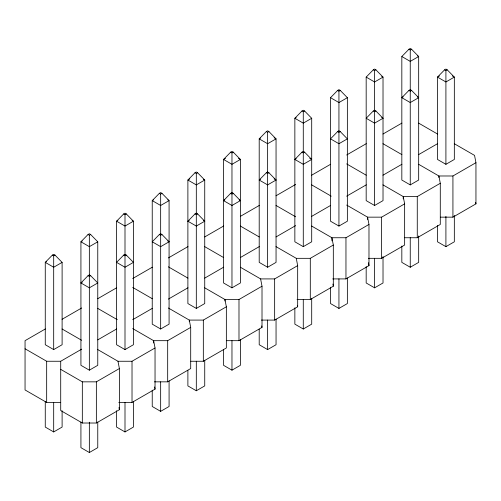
<?xml version="1.0" encoding="UTF-8"?>
<svg xmlns="http://www.w3.org/2000/svg" width="501" height="501" viewBox="0 0 501 501"><rect width="100%" height="100%" fill="white"/><g stroke="black" fill="none" stroke-linecap="round" stroke-linejoin="round"><path stroke-width="0.75" d="M52.398 255.084L45.265 262.38L45.265 344.726L53.688 349.592L62.111 344.726L62.111 262.38L54.978 255.084L53.688 254.339L52.398 255.084L53.688 255.829L54.978 255.084M88.051 234.499L80.924 241.795L80.924 365.31L89.347 370.176L97.764 365.31L97.764 241.795L90.637 234.499L89.347 233.754L88.051 234.499L89.347 235.245L90.637 234.499M123.709 213.914L116.576 221.21L116.576 344.726L124.999 349.592L133.423 344.726L133.423 221.21L126.29 213.914L124.999 213.169L123.709 213.914L124.999 214.66L126.29 213.914M159.368 193.33L152.235 200.619L152.235 324.141L160.658 329L169.081 324.141L169.081 200.619L161.948 193.33L160.658 192.584L159.368 193.33L160.658 194.075L161.948 193.33M80.924 282.965L88.051 275.675L89.347 274.924L90.637 275.675L97.764 282.965L89.347 287.831L80.924 282.965L82.214 282.22M195.021 172.745L187.888 180.034L187.888 303.556L196.311 308.416L204.734 303.556L204.734 180.034L197.607 172.745L196.311 171.993L195.021 172.745L196.311 173.49L197.607 172.745M123.709 255.084L116.576 262.38L124.999 267.246L133.423 262.38L126.29 255.084L124.999 254.339L123.709 255.084L124.999 255.829L126.29 255.084M230.679 152.154L223.546 159.45L223.546 282.965L231.969 287.831L240.392 282.965L240.392 159.45L233.259 152.154L231.969 151.408L230.679 152.154L231.969 152.899L233.259 152.154M159.368 234.499L152.235 241.795L160.658 246.655L169.081 241.795L161.948 234.499L160.658 233.754L159.368 234.499L160.658 235.245L161.948 234.499M266.338 131.569L259.205 138.865L259.205 262.38L267.628 267.246L276.051 262.38L276.051 138.865L268.918 131.569L267.628 130.824L266.338 131.569L267.628 132.314L268.918 131.569M187.888 221.21L195.021 213.914L196.311 213.169L197.607 213.914L204.734 221.21L196.311 226.07L187.888 221.21L189.184 220.459M301.99 110.984L294.857 118.28L294.857 241.795L303.28 246.661L311.703 241.795L311.703 118.28L304.577 110.984L303.28 110.239L301.99 110.984L303.28 111.729L304.577 110.984M223.546 200.619L230.679 193.33L231.969 192.584L233.259 193.33L240.392 200.619L231.969 205.485L223.546 200.619L224.843 199.874M330.516 97.689L337.649 90.399L338.939 89.654L340.229 90.399L347.362 97.689L347.362 221.21L338.939 226.07L330.516 221.21L330.516 97.689L338.939 102.555L347.362 97.689M259.205 180.034L266.338 172.745L267.628 171.993L268.918 172.745L276.051 180.034L267.628 184.9L259.205 180.034L260.501 179.289M366.175 77.104L373.301 69.814L374.598 69.063L375.888 69.814L383.021 77.104L383.021 200.625L374.598 205.485L366.175 200.625L366.175 77.104L374.598 81.97L383.021 77.104L381.724 76.359M294.857 159.45L301.99 152.154L303.28 151.408L304.577 152.154L311.703 159.45L303.28 164.315L294.857 159.45L296.154 158.704M401.827 56.519L408.96 49.223L410.25 48.478L411.546 49.223L418.673 56.519L418.673 180.034L410.25 184.9L401.827 180.034L401.827 56.519L410.25 61.385L418.673 56.519L417.377 55.774M337.649 131.569L330.516 138.865L338.939 143.724L347.362 138.865L340.229 131.569L338.939 130.824L337.649 131.569L338.939 132.314L340.229 131.569M373.301 110.984L366.175 118.28L374.598 123.14L383.021 118.28L375.888 110.984L374.598 110.239L373.301 110.984L374.598 111.729L375.888 110.984M401.827 97.689L408.96 90.399L410.25 89.654L411.546 90.399L418.673 97.689L410.25 102.555L401.827 97.689L403.123 96.944M444.619 69.814L437.486 77.104L437.486 159.45L445.909 164.315L454.332 159.45L454.332 77.104L447.199 69.814L445.909 69.063L444.619 69.814L445.909 70.56L447.199 69.814M337.649 90.399L338.939 91.144L340.229 90.399M373.301 69.814L374.598 70.56L375.888 69.814M408.96 49.223L410.25 49.968L411.546 49.223M46.562 261.635L45.265 262.38L53.688 267.246L62.111 262.38M82.214 241.044L80.924 241.795L89.347 246.655L97.764 241.795M117.873 220.459L116.576 221.21L124.999 226.07L133.423 221.21L132.126 220.459M153.531 199.874L152.235 200.619L160.658 205.485L169.081 200.619L167.785 199.874M189.835 178.913L187.888 180.034L196.311 184.9L204.734 180.034L203.437 179.289M225.494 158.329L223.546 159.45L231.969 164.315L240.392 159.45L238.451 158.329M260.501 138.113L259.205 138.865L267.628 143.724L276.051 138.865L274.103 137.744M296.154 117.528L294.857 118.28L303.28 123.14L311.703 118.28M88.051 275.675L89.347 276.42L90.637 275.675M195.021 213.914L196.311 214.66L197.607 213.914M230.679 193.33L231.969 194.075L233.259 193.33M266.338 172.745L267.628 173.49L268.918 172.745M301.99 152.154L303.28 152.899L304.577 152.154M408.96 90.399L410.25 91.144L411.546 90.399M439.427 75.983L437.486 77.104L445.909 81.97L454.332 77.104L452.39 75.983M45.366 328.944L25.05 340.674L25.05 389.953L46.668 402.435L60.709 402.435M62.061 319.306L81.694 307.971M97.72 298.721L116.677 287.774M132.696 278.525L152.335 267.19M168.355 257.94L187.988 246.598M204.684 236.96L223.646 226.014M240.342 216.376L259.305 205.429M276.001 195.791L295.634 184.449M311.653 175.206L330.616 164.259M346.636 155.009L366.275 143.668M382.971 134.03L401.927 123.083M25.05 348.777L46.668 361.259L60.709 361.259L81.694 349.141M97.72 339.891L116.677 328.944M132.696 319.694L152.335 308.359M168.355 299.11L187.988 287.774M204.684 278.136L223.646 267.19M240.342 257.545L259.305 246.598M276.001 236.96L295.634 225.625M311.653 216.376L330.616 205.429M346.636 196.179L366.275 184.844M382.971 175.206L401.927 164.259M418.623 154.615L437.586 143.668M60.709 369.362L82.327 381.843L96.361 381.843L119.388 368.554L117.979 361.259L97.714 349.56M117.979 361.259L132.02 361.259L155.041 347.97L153.638 340.674L132.696 328.581M153.638 343.003L153.638 340.674L167.678 340.674L190.699 327.385L189.297 320.089L168.349 307.996M189.297 321.642L189.297 320.089L203.331 320.089L226.352 306.794L224.949 299.504L204.684 287.799M224.949 301.057L224.949 299.504L238.99 299.504L262.01 286.209L260.608 278.913L240.342 267.215M260.608 278.913L274.648 278.913L297.669 265.624L296.266 258.328L275.995 246.63M296.266 258.328L310.301 258.328L333.322 245.039L331.919 237.743L311.653 226.045M331.919 240.849L331.919 237.743L345.959 237.743L368.98 224.454L367.577 217.158L346.636 205.066M367.577 219.488L367.577 217.158L381.612 217.158L404.639 203.863L403.236 196.574L382.964 184.869M403.236 198.903L403.236 196.574L417.27 196.574L440.291 183.278L438.889 175.983L418.623 164.284M438.889 177.536L438.889 175.983L452.929 175.983L475.95 162.693L474.547 155.398L454.282 143.699M45.265 401.433L45.265 427.071L53.688 431.937L62.111 427.071L62.111 410.757M60.709 361.259L60.709 410.538L82.327 423.019L96.361 423.019L119.388 409.724L119.388 368.554M118.762 402.435L132.02 402.435L155.041 389.139L155.041 347.97M154.421 381.843L167.678 381.843L190.699 368.554L190.699 327.385M190.856 361.259L203.331 361.259L226.352 347.97L226.352 306.794M226.508 340.674L238.99 340.674L262.01 327.385L262.01 286.209M261.384 320.089L274.648 320.089L297.669 306.794L297.669 265.624M297.043 299.504L310.301 299.504L333.322 286.209L333.322 245.039M332.702 278.913L345.959 278.913L368.98 265.624L368.98 224.454M368.354 258.328L381.612 258.328L404.639 245.039L404.639 203.863M404.795 237.743L417.27 237.743L440.291 224.454L440.291 183.278M440.448 217.158L452.929 217.158L475.95 203.863L475.95 162.693M80.924 422.024L80.924 447.656L89.347 452.522L97.764 447.656L97.764 422.024M116.576 410.757L116.576 427.071L124.999 431.937L133.423 427.071L133.423 401.433M152.235 390.173L152.235 406.486L160.658 411.346L169.081 406.486L169.081 380.848M187.888 370.364L187.888 385.902L196.311 390.761L204.734 385.902L204.734 360.263M223.546 349.779L223.546 365.31L231.969 370.176L240.392 365.31L240.392 339.678M259.205 329.188L259.205 344.726L267.628 349.592L276.051 344.726L276.051 319.093M294.857 307.827L294.857 324.141L303.28 329.007L311.703 324.141L311.703 298.502M330.516 287.242L330.516 303.556L338.939 308.416L347.362 303.556L347.362 277.917M366.175 266.657L366.175 282.971L374.598 287.831L383.021 282.971L383.021 256.556M401.827 246.066L401.827 262.38L410.25 267.246L418.673 262.38L418.673 235.971M437.486 225.481L437.486 241.795L445.909 246.661L454.332 241.795L454.332 215.386M417.377 96.944L418.673 97.689M418.623 123.114L437.536 134.03M381.724 117.528L383.021 118.28M382.964 143.699L401.883 154.621M346.636 163.896L366.225 175.206M309.762 158.329L311.703 159.45M311.653 184.869L331.242 196.179M274.103 178.913L276.051 180.034M275.995 205.454L295.59 216.77M239.096 199.874L240.392 200.619M240.342 226.045L259.255 236.96M203.437 220.459L204.734 221.21M204.684 246.63L223.603 257.552M167.785 241.044L169.081 241.795M168.349 266.826L187.944 278.136M132.696 287.411L152.285 298.721M97.714 308.384L117.303 319.694M62.055 328.975L81.65 340.285M475.668 202.404L475.95 203.863M368.417 262.706L368.98 265.624M332.902 284.023L333.322 286.209M297.387 305.334L297.669 306.794M261.729 325.926L262.01 327.385M154.621 386.954L155.041 389.139M118.962 407.538L119.388 409.724M452.929 175.983L452.929 217.158M445.909 70.56L445.909 164.315M445.909 216.363L445.909 246.661M417.27 196.574L417.27 237.743M410.25 49.968L410.25 90.124M410.25 91.144L410.25 184.9M410.25 237.725L410.25 267.246M381.612 217.158L381.612 258.328M374.598 70.56L374.598 110.715M374.598 111.729L374.598 205.485M374.598 258.309L374.598 287.831M345.959 237.743L345.959 278.913M338.939 91.144L338.939 131.3M338.939 132.314L338.939 226.07M338.939 278.9L338.939 308.416M310.301 258.328L310.301 299.504M303.28 111.729L303.28 151.884M303.28 152.899L303.28 246.661M303.28 299.485L303.28 329.007M274.648 278.913L274.648 320.089M267.628 132.314L267.628 172.469M267.628 173.49L267.628 267.246M267.628 320.07L267.628 349.592M238.99 299.504L238.99 340.674M231.969 152.899L231.969 193.054M231.969 194.075L231.969 287.831M231.969 340.655L231.969 370.176M203.331 320.089L203.331 361.259M196.311 173.49L196.311 213.645M196.311 214.66L196.311 308.416M196.311 361.24L196.311 390.761M167.678 340.674L167.678 381.843M160.658 194.075L160.658 234.23M160.658 235.245L160.658 329M160.658 381.831L160.658 411.346M132.02 361.259L132.02 402.435M124.999 214.66L124.999 254.815M124.999 255.829L124.999 349.592M124.999 402.416L124.999 431.937M96.361 381.843L96.361 423.019M89.347 235.245L89.347 275.4M89.347 276.42L89.347 370.176M89.347 422.224L89.347 452.522M82.327 381.843L82.327 423.019M53.688 255.829L53.688 349.592M53.688 402.416L53.688 431.937M46.668 361.259L46.668 402.435"/></g></svg>
